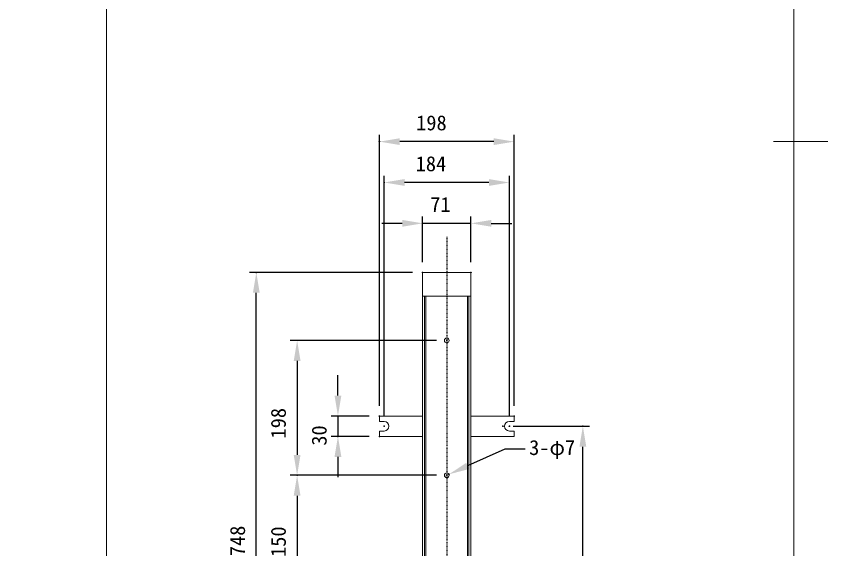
# Model space of a CAD drawing. Units: millimetres, scale not verified. Extents: x -203 to 203, y -143 to 143.
# Drawn here: x 83.7 to 203, y -59.8 to 18.4 of the extents above; entities that cross this region are included whole.
import ezdxf
from ezdxf.enums import TextEntityAlignment as Align

# ---------------------------------------------------------------- set-up
doc = ezdxf.new("R2010")
doc.units = ezdxf.units.MM
doc.header["$LTSCALE"] = 0.25
doc.header["$PDMODE"] = 32
doc.header["$PDSIZE"] = 0.05
doc.linetypes.add('USER1', pattern=[0.629921, 0.393701, -0.07874, 0.07874, -0.07874])
for name, color, linetype, lineweight in [('0-1_DIMENSION_LINES$02_DIMENSI', 1, 'Continuous', 25), ('0-4_図面_FORMAT$01_WAKU$OUT_LINE', 6, 'Continuous', 18), ('0-8_DIMENSION_LINES$03_LINES', 7, 'Continuous', 18), ('0-9_DIMENSION_LINES$01_CENTER_', 7, 'USER1', 25)]:
    doc.layers.add(name, color=color, linetype=linetype, lineweight=lineweight)
doc.layers.add('0-2_DEFPOINTS', color=7, linetype='Continuous')
doc.styles.add('ＭＳ ゴシック', font='')
doc.styles.get('ＭＳ ゴシック').set_extended_font_data('MS Gothic')

# ---------------------------------------------------------------- blocks, each defined once
blk = doc.blocks.new('D1')
at = {"layer": '0-1_DIMENSION_LINES$02_DIMENSI', "color": 7}
blk.add_lwpolyline([(368.5323, 103.3144), (365.5325, 103.3144), (360.0548, 100.8667)], dxfattribs=at)
blk.add_solid([(359.8509, 101.3231), (360.2588, 100.4102), (357.316, 99.6428)], dxfattribs=at)
at = {"layer": '0-2_DEFPOINTS'}
for p in [(356.9965, 99.5), (357.316, 99.6428)]:
    blk.add_point(p, dxfattribs=at)
at = {"layer": '0-1_DIMENSION_LINES$02_DIMENSI', "color": 7, "style": 'ＭＳ ゴシック'}
blk.add_text('3-φ7', height=2.199, dxfattribs=at).set_placement((369.1037, 101.8144), align=Align.BOTTOM_LEFT)
blk = doc.blocks.new('D26')
at = {"layer": '0-1_DIMENSION_LINES$02_DIMENSI', "color": 7}
for p, q in [((341, 111.1998), (341, 114.1996)), ((345.5965, 108.2), (340, 108.2)), ((341, 108.2), (341, 105.2)), ((345.5965, 105.2), (340, 105.2)), ((341, 102.2002), (341, 99.2004))]:
    blk.add_line(p, q, dxfattribs=at)
for points in [[(340.5, 111.1998), (341.5, 111.1998), (341, 108.2)], [(341.5, 102.2002), (340.5, 102.2002), (341, 105.2)]]:
    blk.add_solid(points, dxfattribs=at)
at = {"layer": '0-2_DEFPOINTS'}
for p in [(347.0965, 108.2), (341, 105.2), (347.0965, 105.2)]:
    blk.add_point(p, dxfattribs=at)
at = {"layer": '0-1_DIMENSION_LINES$02_DIMENSI', "color": 7, "style": 'ＭＳ ゴシック'}
blk.add_text('30', height=2.199, rotation=90, dxfattribs=at).set_placement((340, 103.8429), align=Align.BOTTOM_LEFT)
blk = doc.blocks.new('D28')
at = {"layer": '0-1_DIMENSION_LINES$02_DIMENSI', "color": 7}
for p, q in [((355.4965, 99.5), (334, 99.5)), ((335, 96.5002), (335, 87.4998)), ((355.4965, 84.5), (334, 84.5))]:
    blk.add_line(p, q, dxfattribs=at)
for points in [[(335.5, 96.5002), (334.5, 96.5002), (335, 99.5)], [(334.5, 87.4998), (335.5, 87.4998), (335, 84.5)]]:
    blk.add_solid(points, dxfattribs=at)
at = {"layer": '0-2_DEFPOINTS'}
for p in [(356.9965, 99.5), (335, 84.5), (356.9965, 84.5)]:
    blk.add_point(p, dxfattribs=at)
at = {"layer": '0-1_DIMENSION_LINES$02_DIMENSI', "color": 7, "style": 'ＭＳ ゴシック'}
blk.add_text('150', height=2.199, rotation=90, dxfattribs=at).set_placement((334, 87.5), align=Align.BOTTOM_LEFT)
blk = doc.blocks.new('D29')
at = {"layer": '0-1_DIMENSION_LINES$02_DIMENSI', "color": 7}
for p, q in [((355.4965, 119.3), (334, 119.3)), ((335, 116.3002), (335, 102.4998)), ((355.4965, 99.5), (334, 99.5))]:
    blk.add_line(p, q, dxfattribs=at)
for points in [[(335.5, 116.3002), (334.5, 116.3002), (335, 119.3)], [(334.5, 102.4998), (335.5, 102.4998), (335, 99.5)]]:
    blk.add_solid(points, dxfattribs=at)
at = {"layer": '0-2_DEFPOINTS'}
for p in [(356.9965, 119.3), (335, 99.5), (356.9965, 99.5)]:
    blk.add_point(p, dxfattribs=at)
at = {"layer": '0-1_DIMENSION_LINES$02_DIMENSI', "color": 7, "style": 'ＭＳ ゴシック'}
blk.add_text('198', height=2.199, rotation=90, dxfattribs=at).set_placement((334, 104.9), align=Align.BOTTOM_LEFT)
blk = doc.blocks.new('D30')
at = {"layer": '0-1_DIMENSION_LINES$02_DIMENSI', "color": 7}
for p, q in [((351.9465, 129.3), (328, 129.3)), ((329, 57.4998), (329, 126.3002)), ((345.5215, 54.5), (328, 54.5))]:
    blk.add_line(p, q, dxfattribs=at)
for points in [[(329.5, 126.3002), (328.5, 126.3002), (329, 129.3)], [(328.5, 57.4998), (329.5, 57.4998), (329, 54.5)]]:
    blk.add_solid(points, dxfattribs=at)
at = {"layer": '0-2_DEFPOINTS'}
for p in [(329, 129.3), (353.4465, 129.3), (347.0215, 54.5)]:
    blk.add_point(p, dxfattribs=at)
at = {"layer": '0-1_DIMENSION_LINES$02_DIMENSI', "color": 7, "style": 'ＭＳ ゴシック'}
blk.add_text('748', height=2.199, rotation=90, dxfattribs=at).set_placement((328, 87.6143), align=Align.BOTTOM_LEFT)
blk = doc.blocks.new('D31')
at = {"layer": '0-1_DIMENSION_LINES$02_DIMENSI', "color": 7}
for p, q in [((366.7465, 106.7), (378, 106.7)), ((377, 57.4998), (377, 103.7002)), ((368.4715, 54.5), (378, 54.5))]:
    blk.add_line(p, q, dxfattribs=at)
for points in [[(377.5, 103.7002), (376.5, 103.7002), (377, 106.7)], [(376.5, 57.4998), (377.5, 57.4998), (377, 54.5)]]:
    blk.add_solid(points, dxfattribs=at)
at = {"layer": '0-2_DEFPOINTS'}
for p in [(365.2465, 106.7), (377, 106.7), (366.9715, 54.5)]:
    blk.add_point(p, dxfattribs=at)
at = {"layer": '0-1_DIMENSION_LINES$02_DIMENSI', "color": 7, "style": 'ＭＳ ゴシック'}
blk.add_text('522', height=2.199, rotation=90, dxfattribs=at).set_placement((376, 76.3143), align=Align.BOTTOM_LEFT)
blk = doc.blocks.new('D32')
at = {"layer": '0-1_DIMENSION_LINES$02_DIMENSI', "color": 7}
for p, q in [((353.4465, 130.8), (353.4465, 137.5)), ((360.5465, 130.8), (360.5465, 137.5)), ((350.4467, 136.5), (347.4469, 136.5)), ((360.5465, 136.5), (353.4465, 136.5)), ((363.5463, 136.5), (366.5461, 136.5))]:
    blk.add_line(p, q, dxfattribs=at)
for points in [[(350.4467, 136), (350.4467, 137), (353.4465, 136.5)], [(363.5463, 137), (363.5463, 136), (360.5465, 136.5)]]:
    blk.add_solid(points, dxfattribs=at)
at = {"layer": '0-2_DEFPOINTS'}
for p in [(353.4465, 136.5), (353.4465, 129.3), (360.5465, 129.3)]:
    blk.add_point(p, dxfattribs=at)
at = {"layer": '0-1_DIMENSION_LINES$02_DIMENSI', "color": 7, "style": 'ＭＳ ゴシック'}
blk.add_text('71', height=2.199, dxfattribs=at).set_placement((354.5679, 137.5), align=Align.BOTTOM_LEFT)
blk = doc.blocks.new('D33')
at = {"layer": '0-1_DIMENSION_LINES$02_DIMENSI', "color": 7}
for p, q in [((347.0965, 109.7), (347.0965, 149.5)), ((366.8965, 109.7), (366.8965, 149.5)), ((363.8967, 148.5), (350.0963, 148.5))]:
    blk.add_line(p, q, dxfattribs=at)
for points in [[(350.0963, 149), (350.0963, 148), (347.0965, 148.5)], [(363.8967, 148), (363.8967, 149), (366.8965, 148.5)]]:
    blk.add_solid(points, dxfattribs=at)
at = {"layer": '0-2_DEFPOINTS'}
for p in [(347.0965, 148.5), (347.0965, 108.2), (366.8965, 108.2)]:
    blk.add_point(p, dxfattribs=at)
at = {"layer": '0-1_DIMENSION_LINES$02_DIMENSI', "color": 7, "style": 'ＭＳ ゴシック'}
blk.add_text('198', height=2.199, dxfattribs=at).set_placement((352.4965, 149.5), align=Align.BOTTOM_LEFT)
blk = doc.blocks.new('D34')
at = {"layer": '0-1_DIMENSION_LINES$02_DIMENSI', "color": 7}
for p, q in [((347.7965, 108.2), (347.7965, 143.5)), ((366.1965, 108.2), (366.1965, 143.5)), ((363.1967, 142.5), (350.7963, 142.5))]:
    blk.add_line(p, q, dxfattribs=at)
for points in [[(350.7963, 143), (350.7963, 142), (347.7965, 142.5)], [(363.1967, 142), (363.1967, 143), (366.1965, 142.5)]]:
    blk.add_solid(points, dxfattribs=at)
at = {"layer": '0-2_DEFPOINTS'}
for p in [(347.7965, 142.5), (347.7965, 106.7), (366.1965, 106.7)]:
    blk.add_point(p, dxfattribs=at)
at = {"layer": '0-1_DIMENSION_LINES$02_DIMENSI', "color": 7, "style": 'ＭＳ ゴシック'}
blk.add_text('184', height=2.199, dxfattribs=at).set_placement((352.4251, 143.5), align=Align.BOTTOM_LEFT)

msp = doc.modelspace()

# ---------------------------------------------------------------- linework, layer by layer
at = {"layer": '0-4_図面_FORMAT$01_WAKU$OUT_LINE'}
msp.add_line((195, 0), (203, 0), dxfattribs=at)
msp.add_lwpolyline([(-198, -138), (198, -138), (198, 138), (-198, 138)], close=True, dxfattribs=at)
at = {"layer": '0-8_DIMENSION_LINES$03_LINES'}
for p, q in [((97, 133), (97, -109)), ((150.5465, -19.2), (143.4465, -19.2)), ((143.4465, -19.2), (143.4465, -22.7)), ((150.5465, -22.7), (150.5465, -19.2)), ((150.5465, -22.7), (143.4465, -22.7)), ((143.4465, -22.7), (143.4465, -93.4)), ((143.7365, -22.7), (143.7365, -93.4)), ((143.9365, -22.7), (143.9365, -93.4)), ((150.0565, -93.4), (150.0565, -22.7)), ((150.2565, -22.7), (150.2565, -93.4)), ((150.5465, -22.7), (150.5465, -93.4)), ((137.0965, -40.3), (143.4465, -40.3)), ((150.5465, -40.3), (156.8965, -40.3)), ((156.8965, -40.3), (156.8965, -41.1)), ((156.8965, -41.1), (156.1965, -41.1))]:
    msp.add_line(p, q, dxfattribs=at)
for points in [[(137.7965, -41.1), (137.0965, -41.1), (137.0965, -40.3)], [(143.4465, -43.3), (137.0965, -43.3), (137.0965, -42.5), (137.7965, -42.5)], [(156.1965, -42.5), (156.8965, -42.5), (156.8965, -43.3), (150.5465, -43.3)]]:
    msp.add_lwpolyline(points, dxfattribs=at)
for centre in [(146.9965, -29.2), (146.9965, -49)]:
    msp.add_circle(centre, 0.35, dxfattribs=at)
for centre, start, end in [((137.7965, -41.8), 270, 90), ((156.1965, -41.8), 90, 270)]:
    msp.add_arc(centre, 0.7, start, end, dxfattribs=at)
at = {"layer": '0-9_DIMENSION_LINES$01_CENTER_'}
msp.add_line((147, -14), (147, -99), dxfattribs=at)

# ---------------------------------------------------------------- block references
at = {"layer": '0-1_DIMENSION_LINES$02_DIMENSI'}
for name in ['D33', 'D34', 'D32', 'D30', 'D29', 'D26', 'D31', 'D1', 'D28']:
    msp.add_blockref(name, (-210, -148.5), dxfattribs=at)

doc.saveas('drawing.dxf')
